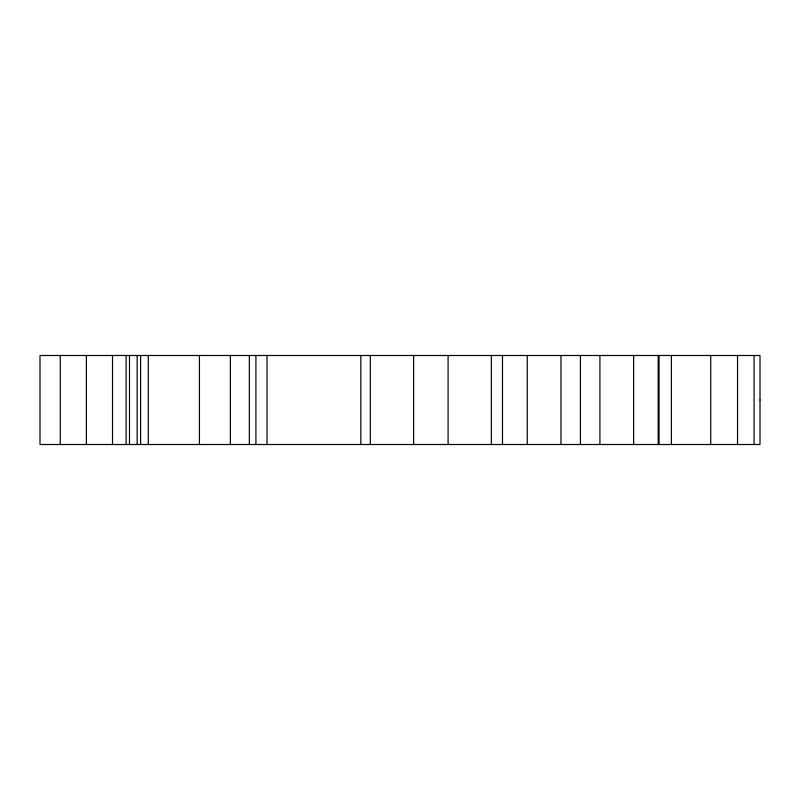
<?xml version="1.0" encoding="UTF-8"?>
<svg xmlns="http://www.w3.org/2000/svg" width="800" height="800" viewBox="0 0 800 800"><rect width="100%" height="100%" fill="white"/><g stroke="black" fill="none" stroke-linecap="round" stroke-linejoin="round"><path stroke-width="1.2" d="M754.08 355.49L754.08 444.51M737.53 355.49L737.53 444.51M710.74 355.49L710.74 444.51M671.42 355.49L671.42 444.51M659.05 355.49L659.05 444.51M658.17 355.49L658.17 444.51M633.64 355.49L633.64 444.51M599.92 355.49L599.92 444.51M580.41 355.49L580.41 444.51M560.97 355.49L560.97 444.51M527.25 355.49L527.25 444.51M502.49 355.49L502.49 444.51M491.37 355.49L491.37 444.51M448.1 355.49L448.1 444.51M413.64 355.49L413.64 444.51M370.3 355.49L370.3 444.51M360.85 355.49L360.85 444.51M267.03 355.49L267.03 444.51M255.91 355.49L255.91 444.51M249.34 355.49L249.34 444.51M230.37 355.49L230.37 444.51M199.44 355.49L199.44 444.51M148.28 355.49L148.28 444.51M140.61 355.49L140.61 444.51M137.15 355.49L137.15 444.51M129.49 355.49L129.49 444.51M126.11 355.49L126.11 444.51M112.52 355.49L112.52 444.51M86.38 355.49L86.38 444.51M60.27 355.49L60.27 444.51M760 400L760 444.51L40 444.51L40 355.49L760 355.49L760 400"/></g></svg>
